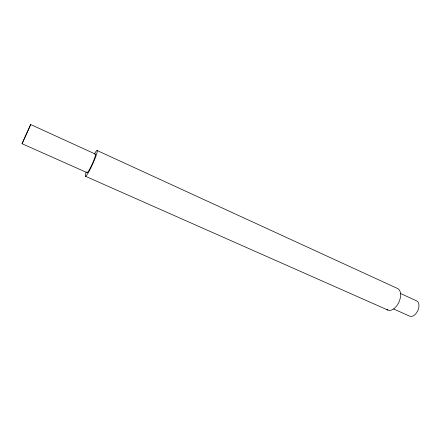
<?xml version="1.0" encoding="UTF-8"?>
<svg xmlns="http://www.w3.org/2000/svg" width="441" height="441" viewBox="0 0 441 441"><rect width="100%" height="100%" fill="white"/><g stroke="black" fill="none" stroke-linecap="round" stroke-linejoin="round"><path stroke-width="0.66" d="M95.427 154.124L30.694 124.549L22.05 143.722L87.081 172.646M22.05 143.722L30.694 124.549M85.449 176.273L387.843 310.056M393.559 308.959L409.739 316.158A8.385 5.06 -65.7 0 0 417.853 310.585A8.385 5.06 -65.7 0 0 416.602 300.856L400.489 293.497M97.059 150.497L397.512 288.486A11.824 6.764 -65.7 0 1 398.521 302.989A11.824 6.764 -65.7 0 1 386.856 309.384M94.313 153.992A14.134 1.532 -65.7 0 1 96.403 154.653A14.134 1.532 -65.7 0 1 88.156 172.966A14.134 1.532 -65.7 0 1 86.221 171.962M95.008 154.361A10.16 1.103 -65.7 0 1 92.285 163.809A10.16 1.103 -65.7 0 1 86.976 172.188"/></g></svg>
